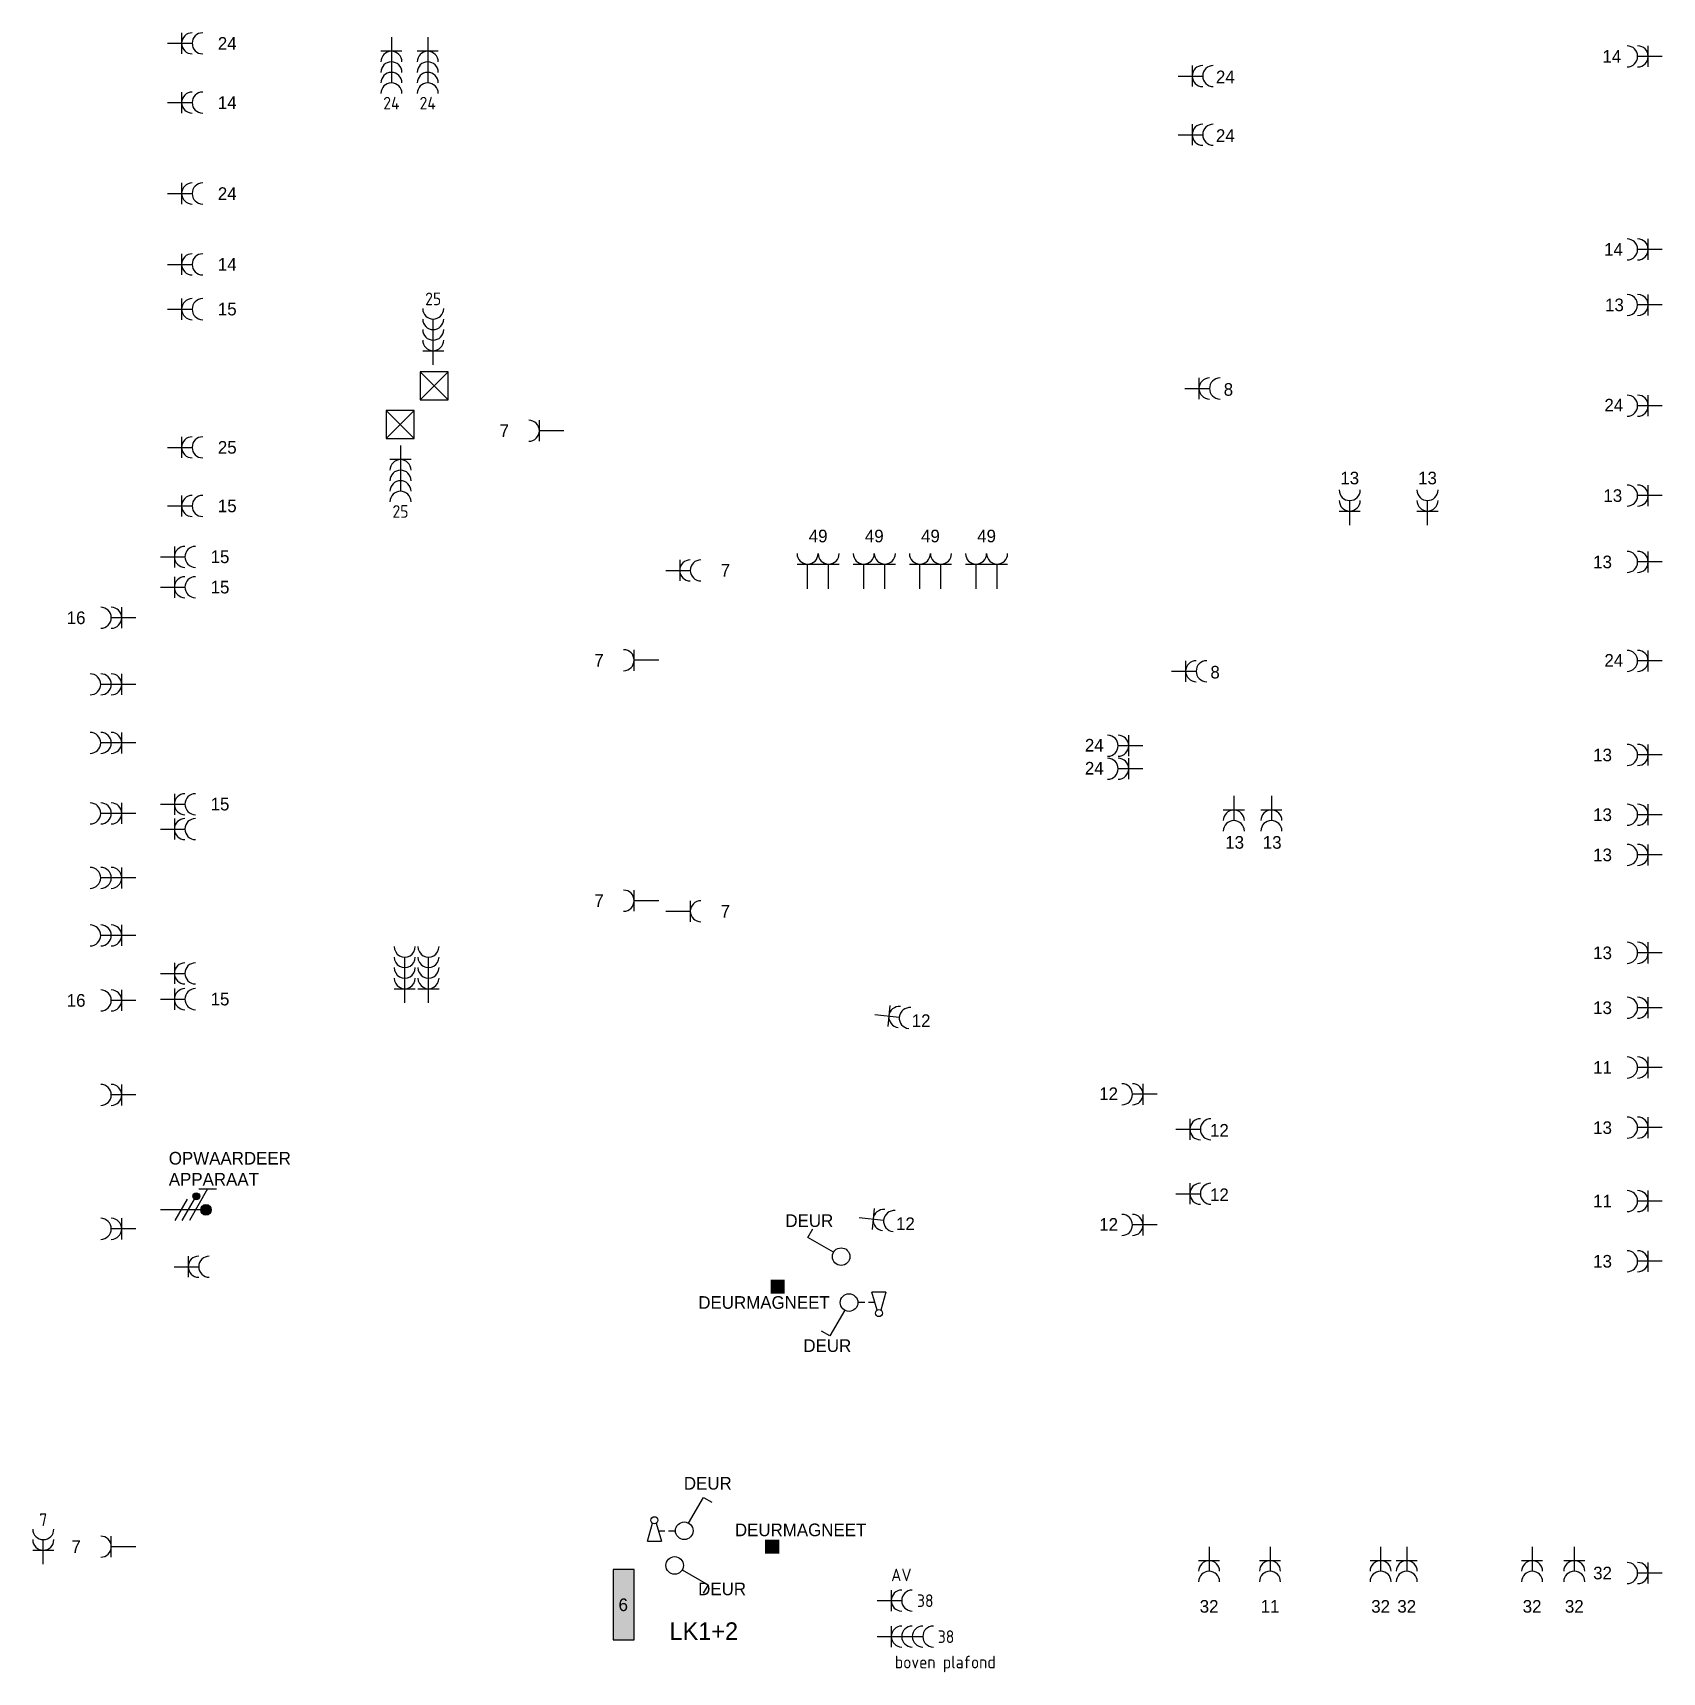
# Model space of a CAD drawing. Header units: millimetres. Extents: x -5226 to 109009, y 0 to 83782.
# Drawn here: x 85691 to 108906, y 56864 to 80212 of the extents above; entities that cross this region are included whole.
import ezdxf
from ezdxf.enums import TextEntityAlignment as Align

# ---------------------------------------------------------------- set-up
doc = ezdxf.new("R2010")
doc.units = ezdxf.units.MM
doc.header["$LTSCALE"] = 100
for name, color, linetype in [('EL$1----', 7, 'Continuous'), ('EL6211--', 3, 'Continuous'), ('EL6212--', 3, 'Continuous'), ('EL6222--', 3, 'Continuous'), ('EL6311--', 3, 'Continuous'), ('EL6521--', 3, 'Continuous')]:
    doc.layers.add(name, color=color, linetype=linetype)
doc.styles.add('BURO-018', font='BUROFONT.shx', dxfattribs={"height": 180})
doc.styles.add('BURO-025', font='BUROFONT.shx', dxfattribs={"height": 250})
doc.styles.add('STABICAD-012', font='ISOCP.SHX', dxfattribs={"height": 1.2})
doc.styles.add('STABICAD-018', font='ISOCP.SHX', dxfattribs={"height": 1.8})

# ---------------------------------------------------------------- blocks, each defined once
blk = doc.blocks.new('E00126')
at = {"color": 0, "linetype": 'Continuous'}
for p, q in [((-3, 4.5), (3, 4.5)), ((-1.5, 1), (-1.5, 4.5)), ((1.5, 1), (1.5, 4.5))]:
    blk.add_line(p, q, dxfattribs=at)
for centre in [(-1.5, 6), (1.5, 6)]:
    blk.add_arc(centre, 1.5, 180, 0, dxfattribs=at)
at = {"color": 0, "linetype": 'Continuous', "style": 'BURO-018'}
for tag in ['CIRCUIT', 'PANEL']:
    blk.add_attdef(tag, text='', height=1.8, dxfattribs=at).set_placement((0, 8.5), align=Align.MIDDLE)
at = {"color": 0, "linetype": 'Continuous', "style": 'BURO-018', "flags": 1}
for tag, p in [('POWERCODE', (13, 8.5)), ('ARTICLECODE', (0, 0))]:
    blk.add_attdef(tag, text='', height=1.8, dxfattribs=at).set_placement(p, align=Align.MIDDLE)
at = {"layer": 'EL6222--', "color": 1, "style": 'STABICAD-012', "flags": 1}
blk.add_attdef('SUBCIRCUIT', text='', height=1.8, rotation=180, dxfattribs=at).set_placement((986.88, 426.83), align=Align.MIDDLE)
blk = doc.blocks.new('111304A')
at = {"color": 0, "linetype": 'Continuous'}
for p, q in [((-1.5, 3), (1.5, 3)), ((0, 1), (0, 4.5))]:
    blk.add_line(p, q, dxfattribs=at)
for centre in [(0, 6), (0, 4.5)]:
    blk.add_arc(centre, 1.5, 180, 0, dxfattribs=at)
at = {"color": 0, "linetype": 'Continuous', "style": 'BURO-018'}
for tag, p in [('PANEL', (0, 11.5)), ('CIRCUIT', (0, 8.5))]:
    blk.add_attdef(tag, text='', height=1.8, dxfattribs=at).set_placement(p, align=Align.MIDDLE)
at = {"color": 0, "linetype": 'Continuous', "style": 'BURO-018', "flags": 1}
for tag, p in [('POWERCODE', (13, 8.5)), ('ARTICLECODE', (0, 0))]:
    blk.add_attdef(tag, text='', height=1.8, dxfattribs=at).set_placement(p, align=Align.MIDDLE)
at = {"layer": 'EL6222--', "color": 1, "style": 'STABICAD-012', "flags": 1}
blk.add_attdef('SUBCIRCUIT', text='', height=1.8, rotation=90, dxfattribs=at).set_placement((740.24, 681.45), align=Align.MIDDLE)
blk = doc.blocks.new('E00078')
at = {"color": 0, "linetype": 'Continuous'}
for p, q in [((-3, 6.48), (-3, 8.98)), ((-3, 7.73), (1.5, 5.13)), ((0, 7.5), (0, 1)), ((1.5, 4.13), (-1.5, 5.87)), ((1.5, 3.13), (-1.5, 4.87))]:
    blk.add_line(p, q, dxfattribs=at)
at = {"color": 0, "const_width": 0.75}
blk.add_lwpolyline([(-0.38, 7.5, 1), (0.38, 7.5, 1)], format="xyb", close=True, dxfattribs=at)
at = {"color": 0, "linetype": 'Continuous', "const_width": 0.5}
blk.add_lwpolyline([(-2.18, 6.12, 1), (-1.68, 6.12, 1)], format="xyb", close=True, dxfattribs=at)
at = {"color": 0, "linetype": 'Continuous'}
for centre, radius in [((0, 7.5), 0.75), ((-1.93, 6.12), 0.5)]:
    blk.add_circle(centre, radius, dxfattribs=at)
at = {"color": 0, "linetype": 'Continuous', "style": 'BURO-018'}
for tag, p in [('PANEL', (0, 14)), ('CIRCUIT', (0, 11))]:
    blk.add_attdef(tag, text='', height=1.8, dxfattribs=at).set_placement(p, align=Align.MIDDLE)
at = {"color": 0, "linetype": 'Continuous', "style": 'BURO-018', "flags": 1}
for tag, p in [('POWERCODE', (13, 11)), ('ARTICLECODE', (0, 0))]:
    blk.add_attdef(tag, text='', height=1.8, dxfattribs=at).set_placement(p, align=Align.MIDDLE)
at = {"layer": 'EL6222--', "color": 1, "style": 'STABICAD-012', "flags": 1}
blk.add_attdef('SUBCIRCUIT', text='', height=1.8, rotation=90, dxfattribs=at).set_placement((877.14, 644.11), align=Align.MIDDLE)
blk = doc.blocks.new('111304C')
at = {"color": 0, "linetype": 'Continuous'}
for p, q in [((0, 1), (0, 7.5)), ((-1.5, 3), (1.5, 3))]:
    blk.add_line(p, q, dxfattribs=at)
for centre in [(0, 9), (0, 7.5), (0, 6), (0, 4.5)]:
    blk.add_arc(centre, 1.5, 180, 0, dxfattribs=at)
at = {"color": 0, "linetype": 'Continuous', "style": 'BURO-018'}
for tag, p in [('PANEL', (0, 14.5)), ('CIRCUIT', (0, 11.5))]:
    blk.add_attdef(tag, text='', height=1.8, dxfattribs=at).set_placement(p, align=Align.MIDDLE)
at = {"color": 0, "linetype": 'Continuous', "style": 'BURO-018', "flags": 1}
for tag, p in [('POWERCODE', (13, 11.5)), ('ARTICLECODE', (0, 0))]:
    blk.add_attdef(tag, text='', height=1.8, dxfattribs=at).set_placement(p, align=Align.MIDDLE)
at = {"layer": 'EL6222--', "color": 1, "style": 'STABICAD-012', "flags": 1}
blk.add_attdef('SUBCIRCUIT', text='', height=1.8, rotation=0.0001, dxfattribs=at).set_placement((913.93, 669.01), align=Align.MIDDLE)
blk = doc.blocks.new('1114A6')
at = {"color": 0, "linetype": 'Continuous'}
for p, q in [((-5.25, 0.75), (-4.51, 3.33)), ((-3.99, 3.33), (-3.25, 0.75)), ((-5.25, 0.75), (-3.25, 0.75)), ((-3.68, 2.25), (-2.75, 2.25)), ((-2.25, 2.25), (-1.25, 2.25))]:
    blk.add_line(p, q, dxfattribs=at)
blk.add_circle((-4.25, 3.75), 0.5, dxfattribs=at)
blk = doc.blocks.new('*U80')
at = {"color": 0, "linetype": 'Continuous'}
for p, q in [((0.62, 3.33), (2.74, 7)), ((2.74, 7), (3.95, 6.3))]:
    blk.add_line(p, q, dxfattribs=at)
blk.add_circle((0, 2.25), 1.25, dxfattribs=at)
at = {"color": 0, "zscale": 100}
blk.add_blockref('1114A6', (0, 0), dxfattribs=at)
at = {"color": 0, "linetype": 'Continuous', "style": 'BURO-018'}
blk.add_attdef('SWITCHCODE', text='', height=1.8, dxfattribs=at).set_placement((3.36, 9), align=Align.MIDDLE)
at = {"color": 0, "linetype": 'Continuous', "style": 'BURO-018', "flags": 1}
blk.add_attdef('ARTICLECODE', text='', height=1.8, dxfattribs=at).set_placement((0, 0), align=Align.MIDDLE)
blk = doc.blocks.new('1114A1')
at = {"color": 0, "linetype": 'Continuous'}
for p, q in [((0.62, 3.33), (2.74, 7)), ((2.74, 7), (3.95, 6.3))]:
    blk.add_line(p, q, dxfattribs=at)
blk.add_circle((0, 2.25), 1.25, dxfattribs=at)
at = {"color": 0, "linetype": 'Continuous', "style": 'BURO-018'}
blk.add_attdef('SWITCHCODE', text='', height=1.8, dxfattribs=at).set_placement((3.36, 9), align=Align.MIDDLE)
at = {"color": 0, "linetype": 'Continuous', "style": 'BURO-018', "flags": 1}
blk.add_attdef('ARTICLECODE', text='', height=1.8, dxfattribs=at).set_placement((0, 0), align=Align.MIDDLE)
blk = doc.blocks.new('*U81')
at = {"color": 0, "linetype": 'Continuous'}
for p, q in [((0.62, 3.33), (2.74, 7)), ((2.74, 7), (3.95, 6.3))]:
    blk.add_line(p, q, dxfattribs=at)
blk.add_circle((0, 2.25), 1.25, dxfattribs=at)
at = {"color": 0, "zscale": 100}
blk.add_blockref('1114A6', (0, 0), dxfattribs=at)
at = {"color": 0, "linetype": 'Continuous', "style": 'BURO-018'}
blk.add_attdef('SWITCHCODE', text='', height=1.8, dxfattribs=at).set_placement((3.36, 9), align=Align.MIDDLE)
at = {"color": 0, "linetype": 'Continuous', "style": 'BURO-018', "flags": 1}
blk.add_attdef('ARTICLECODE', text='', height=1.8, dxfattribs=at).set_placement((0, 0), align=Align.MIDDLE)
blk = doc.blocks.new('111304')
at = {"color": 0, "linetype": 'Continuous'}
for p, q in [((-1.5, 4.5), (1.5, 4.5)), ((0, 1), (0, 4.5))]:
    blk.add_line(p, q, dxfattribs=at)
blk.add_arc((0, 6), 1.5, 180, 0, dxfattribs=at)
at = {"color": 0, "linetype": 'Continuous', "style": 'BURO-018'}
for tag, p in [('PANEL', (0, 11.5)), ('CIRCUIT', (0, 8.5))]:
    blk.add_attdef(tag, text='', height=1.8, dxfattribs=at).set_placement(p, align=Align.MIDDLE)
at = {"color": 0, "linetype": 'Continuous', "style": 'BURO-018', "flags": 1}
for tag, p in [('POWERCODE', (13, 8.5)), ('ARTICLECODE', (0, 0))]:
    blk.add_attdef(tag, text='', height=1.8, dxfattribs=at).set_placement(p, align=Align.MIDDLE)
at = {"layer": 'EL6222--', "color": 1, "style": 'STABICAD-012', "flags": 1}
blk.add_attdef('SUBCIRCUIT', text='', height=1.8, rotation=180, dxfattribs=at).set_placement((721.35, 709.07), align=Align.MIDDLE)
blk = doc.blocks.new('1116A4C')
at = {"color": 0, "linetype": 'Continuous'}
for p, q in [((-5, 4), (-5, 1)), ((5, 4), (-5, 4)), ((5, 1), (5, 4)), ((-5, 1), (5, 1))]:
    blk.add_line(p, q, dxfattribs=at)
blk.add_solid([(-5, 4), (-5, 1), (5, 4), (5, 1)], dxfattribs=at)
at = {"color": 0, "linetype": 'Continuous', "style": 'BURO-018'}
for tag, p in [('PANEL', (0, 15)), ('CIRCUIT', (0, 9)), ('PANELNAME', (0, 6))]:
    blk.add_attdef(tag, text='', height=1.8, dxfattribs=at).set_placement(p, align=Align.MIDDLE)
at = {"color": 0, "linetype": 'Continuous', "style": 'BURO-018', "flags": 1}
blk.add_attdef('ARTICLECODE', text='', height=1.8, dxfattribs=at).set_placement((0, 0), align=Align.MIDDLE)
at = {"layer": 'EL6222--', "color": 1, "style": 'STABICAD-012', "flags": 1}
blk.add_attdef('CASCADINGPANEL', text='', height=1.8, dxfattribs=at).set_placement((496.7, 589.52), align=Align.MIDDLE_CENTER)
blk.add_attdef('SUBCIRCUIT', text='', height=1.8, dxfattribs=at).set_placement((499.42, 589.52), align=Align.MIDDLE)
blk = doc.blocks.new('111304B')
at = {"color": 0, "linetype": 'Continuous'}
for p, q in [((0, 1), (0, 6)), ((-1.5, 3), (1.5, 3))]:
    blk.add_line(p, q, dxfattribs=at)
for centre in [(0, 7.5), (0, 6), (0, 4.5)]:
    blk.add_arc(centre, 1.5, 180, 0, dxfattribs=at)
at = {"color": 0, "linetype": 'Continuous', "style": 'BURO-018'}
for tag, p in [('PANEL', (0, 13)), ('CIRCUIT', (0, 10))]:
    blk.add_attdef(tag, text='', height=1.8, dxfattribs=at).set_placement(p, align=Align.MIDDLE)
at = {"color": 0, "linetype": 'Continuous', "style": 'BURO-018', "flags": 1}
for tag, p in [('POWERCODE', (13, 10)), ('ARTICLECODE', (0, 0))]:
    blk.add_attdef(tag, text='', height=1.8, dxfattribs=at).set_placement(p, align=Align.MIDDLE)
at = {"layer": 'EL6222--', "color": 1, "style": 'STABICAD-012', "flags": 1}
blk.add_attdef('SUBCIRCUIT', text='', height=1.8, rotation=90, dxfattribs=at).set_placement((447.13, 582.69), align=Align.MIDDLE)
blk = doc.blocks.new('E00046')
at = {"color": 0, "linetype": 'Continuous'}
blk.add_solid([(-1, 1), (1, 1), (-1, 3), (1, 3)], dxfattribs=at)
at = {"color": 0, "linetype": 'Continuous', "style": 'BURO-018'}
blk.add_attdef('TEXT1', text='', height=1.8, dxfattribs=at).set_placement((0, 5.5), align=Align.MIDDLE)
at = {"color": 0, "linetype": 'Continuous', "style": 'BURO-018', "flags": 1}
blk.add_attdef('ARTICLECODE', text='', height=1.8, dxfattribs=at).set_placement((0, 0), align=Align.MIDDLE)
at = {"layer": 'EL6222--', "color": 1, "style": 'STABICAD-012'}
blk.add_attdef('SECURITY_PANEL', text='', height=1.8, rotation=0.0072, dxfattribs=at).set_placement((966.55, 586.53), align=Align.MIDDLE_CENTER)
blk = doc.blocks.new('E00149')
at = {"color": 0, "linetype": 'Continuous'}
for p, q in [((2, 2), (-2, 2)), ((-2, 2), (-2, -2)), ((2, -2), (2, 2)), ((-2, -2), (2, -2))]:
    blk.add_line(p, q, dxfattribs=at)
at = {"color": 0, "linetype": 'Continuous', "style": 'BURO-018'}
for tag, p in [('PANEL', (0, 7)), ('CIRCUIT', (0, 4)), ('TEXT1', (0, 0))]:
    blk.add_attdef(tag, text='', height=1.8, dxfattribs=at).set_placement(p, align=Align.MIDDLE)
at = {"color": 0, "linetype": 'Continuous', "style": 'BURO-018', "flags": 1}
for tag, p in [('POWERCODE', (13, 4)), ('ARTICLECODE', (0, 0))]:
    blk.add_attdef(tag, text='', height=1.8, dxfattribs=at).set_placement(p, align=Align.MIDDLE)
at = {"layer": 'EL6222--', "color": 1, "style": 'STABICAD-012', "flags": 1}
blk.add_attdef('SUBCIRCUIT', text='', height=1.8, dxfattribs=at).set_placement((536.89, 685.34), align=Align.MIDDLE)
blk = doc.blocks.new('Haspel')
at = {"layer": 'EL6222--'}
for p, q in [((43587, 65385), (43987, 65785)), ((43587, 65785), (43987, 65385))]:
    blk.add_line(p, q, dxfattribs=at)
at = {"layer": 'EL$1----', "linetype": 'Continuous', "xscale": 100, "yscale": 100, "zscale": 100}
blk.add_blockref('E00149', (43787, 65585), dxfattribs=at)

msp = doc.modelspace()

# ---------------------------------------------------------------- block references
at = {"layer": 'EL6211--'}
for p in [(47622.79, 9599.81), (47139.64, 9047.93)]:
    msp.add_blockref('Haspel', p, dxfattribs=at)
at = {"layer": 'EL6212--', "linetype": 'Continuous'}
ref = msp.add_blockref('1116A4C', (93858.55, 57824.41), dxfattribs=dict(at, xscale=100, yscale=100, zscale=100, rotation=270.0000833763045))
ref.add_attrib('CIRCUIT', '6', dxfattribs={"layer": '0', "color": 1, "linetype": 'ByBlock', "height": 180, "style": 'BURO-018'}).set_placement((94103.59, 57824.41), align=Align.MIDDLE)
ref.add_attrib('PANELNAME', 'LK1+2', dxfattribs={"layer": '0', "color": 2, "linetype": 'ByBlock', "height": 250, "style": 'BURO-025'}).set_placement((95251.03, 57450.41), align=Align.MIDDLE)
at = {"layer": 'EL6222--', "linetype": 'Continuous'}
ref = msp.add_blockref('111304A', (87511.55, 80062.38), dxfattribs=dict(at, xscale=100, yscale=100, zscale=100, rotation=270))
ref.add_attrib('CIRCUIT', '24', dxfattribs={"layer": '0', "color": 1, "linetype": 'Continuous', "height": 180, "style": 'BURO-018'}).set_placement((88461.55, 80062.38), align=Align.MIDDLE)
ref = msp.add_blockref('111304C', (90800.52, 80248.57), dxfattribs=dict(at, xscale=100, yscale=100, zscale=100, rotation=180))
ref.add_attrib('CIRCUIT', '24', dxfattribs={"layer": '0', "color": 1, "linetype": 'Continuous', "height": 180, "style": 'STABICAD-018'}).set_placement((90800.52, 79210.56), align=Align.MIDDLE)
ref = msp.add_blockref('111304C', (91318.18, 80248.57), dxfattribs=dict(at, xscale=100, yscale=100, zscale=100, rotation=180))
ref.add_attrib('CIRCUIT', '24', dxfattribs={"layer": '0', "color": 1, "linetype": 'Continuous', "height": 180, "style": 'STABICAD-018'}).set_placement((91318.18, 79210.56), align=Align.MIDDLE)
ref = msp.add_blockref('111304A', (109005.55, 79876.19), dxfattribs=dict(at, xscale=100, yscale=100, zscale=100, rotation=90.00000000000001))
ref.add_attrib('CIRCUIT', '14', dxfattribs={"layer": '0', "color": 1, "linetype": 'ByBlock', "height": 180, "style": 'BURO-018'}).set_placement((108187.87, 79876.19), align=Align.MIDDLE)
ref = msp.add_blockref('111304A', (101908.92, 79596.29), dxfattribs=dict(at, xscale=100, yscale=100, zscale=100, rotation=270))
ref.add_attrib('CIRCUIT', '24', dxfattribs={"layer": '0', "color": 1, "linetype": 'ByBlock', "height": 180, "style": 'BURO-018'}).set_placement((102681.38, 79585.48), align=Align.MIDDLE)
ref = msp.add_blockref('111304A', (87511.55, 79218.35), dxfattribs=dict(at, xscale=100, yscale=100, zscale=100, rotation=270.0000833763045))
ref.add_attrib('CIRCUIT', '14', dxfattribs={"layer": '0', "color": 1, "linetype": 'Continuous', "height": 180, "style": 'BURO-018'}).set_placement((88461.55, 79218.35), align=Align.MIDDLE)
ref = msp.add_blockref('111304A', (101908.92, 78760.47), dxfattribs=dict(at, xscale=100, yscale=100, zscale=100, rotation=270))
ref.add_attrib('CIRCUIT', '24', dxfattribs={"layer": '0', "color": 1, "linetype": 'ByBlock', "height": 180, "style": 'BURO-018'}).set_placement((102681.38, 78749.66), align=Align.MIDDLE)
ref = msp.add_blockref('111304A', (87511.55, 77923.53), dxfattribs=dict(at, xscale=99.99999999999997, yscale=99.99999999999997, zscale=99.99999999999997, rotation=270.0000833761825))
ref.add_attrib('CIRCUIT', '24', dxfattribs={"layer": '0', "color": 1, "linetype": 'Continuous', "height": 180, "style": 'BURO-018'}).set_placement((88461.55, 77923.53), align=Align.MIDDLE)
ref = msp.add_blockref('111304A', (87511.55, 76914.26), dxfattribs=dict(at, xscale=100, yscale=100, zscale=100, rotation=270))
ref.add_attrib('CIRCUIT', '14', dxfattribs={"layer": '0', "color": 1, "linetype": 'ByBlock', "height": 180, "style": 'BURO-018'}).set_placement((88461.55, 76914.26), align=Align.MIDDLE)
ref = msp.add_blockref('111304A', (109005.55, 77126.95), dxfattribs=dict(at, xscale=99.99999999999997, yscale=99.99999999999997, zscale=99.99999999999997, rotation=90.00008337618254))
ref.add_attrib('CIRCUIT', '14', dxfattribs={"layer": '0', "color": 1, "linetype": 'ByBlock', "height": 180, "style": 'BURO-018'}).set_placement((108211.52, 77126.94), align=Align.MIDDLE)
ref = msp.add_blockref('111304A', (87511.55, 76276.19), dxfattribs=dict(at, xscale=100, yscale=100, zscale=100, rotation=270))
ref.add_attrib('CIRCUIT', '15', dxfattribs={"layer": '0', "color": 1, "linetype": 'ByBlock', "height": 180, "style": 'BURO-018'}).set_placement((88461.55, 76276.19), align=Align.MIDDLE)
ref = msp.add_blockref('111304C', (91395.78, 75384.91), dxfattribs=dict(at, xscale=100, yscale=100, zscale=100))
ref.add_attrib('CIRCUIT', '25', dxfattribs={"layer": '0', "color": 1, "linetype": 'Continuous', "height": 180, "style": 'STABICAD-018'}).set_placement((91395.78, 76422.92), align=Align.MIDDLE)
ref = msp.add_blockref('111304A', (109005.55, 76337.08), dxfattribs=dict(at, xscale=100, yscale=100, zscale=100, rotation=90.0000833764254))
ref.add_attrib('CIRCUIT', '13', dxfattribs={"layer": '0', "color": 1, "linetype": 'ByBlock', "height": 180, "style": 'BURO-018'}).set_placement((108225.17, 76337.08), align=Align.MIDDLE)
ref = msp.add_blockref('111304A', (102005.34, 75146.58), dxfattribs=dict(at, xscale=100, yscale=100, zscale=100, rotation=270))
ref.add_attrib('CIRCUIT', '8', dxfattribs={"layer": '0', "color": 1, "linetype": 'ByBlock', "height": 180, "style": 'BURO-018'}).set_placement((102725.46, 75133.23), align=Align.MIDDLE)
ref = msp.add_blockref('111304A', (109005.55, 74901.57), dxfattribs=dict(at, xscale=100, yscale=100, zscale=100, rotation=90.00000000000001))
ref.add_attrib('CIRCUIT', '24', dxfattribs={"layer": '0', "color": 1, "linetype": 'ByBlock', "height": 180, "style": 'BURO-018'}).set_placement((108215.65, 74910.56), align=Align.MIDDLE)
ref = msp.add_blockref('111304', (93358.55, 74544.19), dxfattribs=dict(at, xscale=100, yscale=100, zscale=100, rotation=90.00000000000001))
ref.add_attrib('CIRCUIT', '7', dxfattribs={"layer": '0', "color": 1, "linetype": 'ByBlock', "height": 180, "style": 'BURO-018'}).set_placement((92408.55, 74544.19), align=Align.MIDDLE)
ref = msp.add_blockref('111304A', (87511.55, 74308.19), dxfattribs=dict(at, xscale=100, yscale=100, zscale=100, rotation=270))
ref.add_attrib('CIRCUIT', '25', dxfattribs={"layer": '0', "color": 1, "linetype": 'Continuous', "height": 180, "style": 'BURO-018'}).set_placement((88461.55, 74308.19), align=Align.MIDDLE)
ref = msp.add_blockref('111304C', (90929.89, 74433.03), dxfattribs=dict(at, xscale=100, yscale=100, zscale=100, rotation=180))
ref.add_attrib('CIRCUIT', '25', dxfattribs={"layer": '0', "color": 1, "linetype": 'Continuous', "height": 180, "style": 'STABICAD-018'}).set_placement((90929.89, 73395.02), align=Align.MIDDLE)
ref = msp.add_blockref('111304A', (104453.45, 73101.27), dxfattribs=dict(at, xscale=100, yscale=100, zscale=100))
ref.add_attrib('CIRCUIT', '13', dxfattribs={"layer": '0', "color": 1, "linetype": 'ByBlock', "height": 180, "style": 'BURO-018'}).set_placement((104453.45, 73871.46), align=Align.MIDDLE)
ref = msp.add_blockref('111304A', (105561.48, 73101.27), dxfattribs=dict(at, xscale=100, yscale=100, zscale=100))
ref.add_attrib('CIRCUIT', '13', dxfattribs={"layer": '0', "color": 1, "linetype": 'ByBlock', "height": 180, "style": 'BURO-018'}).set_placement((105561.48, 73871.46), align=Align.MIDDLE)
ref = msp.add_blockref('111304A', (87511.55, 73473.27), dxfattribs=dict(at, xscale=100, yscale=100, zscale=100, rotation=270))
ref.add_attrib('CIRCUIT', '15', dxfattribs={"layer": '0', "color": 1, "linetype": 'ByBlock', "height": 180, "style": 'BURO-018'}).set_placement((88461.55, 73473.27), align=Align.MIDDLE)
ref = msp.add_blockref('111304A', (109005.55, 73621.11), dxfattribs=dict(at, xscale=100, yscale=100, zscale=100, rotation=90.00008337633267))
ref.add_attrib('CIRCUIT', '13', dxfattribs={"layer": '0', "color": 1, "linetype": 'ByBlock', "height": 180, "style": 'BURO-018'}).set_placement((108201.52, 73621.11), align=Align.MIDDLE)
ref = msp.add_blockref('E00126', (96879.91, 72195.46), dxfattribs=dict(at, xscale=100, yscale=100, zscale=100))
ref.add_attrib('CIRCUIT', '49', dxfattribs={"layer": '0', "color": 1, "linetype": 'ByBlock', "height": 180, "style": 'BURO-018'}).set_placement((96879.91, 73045.46), align=Align.MIDDLE)
ref = msp.add_blockref('E00126', (97679.91, 72195.46), dxfattribs=dict(at, xscale=100, yscale=100, zscale=100))
ref.add_attrib('CIRCUIT', '49', dxfattribs={"layer": '0', "color": 1, "linetype": 'ByBlock', "height": 180, "style": 'BURO-018'}).set_placement((97679.91, 73045.46), align=Align.MIDDLE)
ref = msp.add_blockref('E00126', (98479.91, 72195.46), dxfattribs=dict(at, xscale=100, yscale=100, zscale=100))
ref.add_attrib('CIRCUIT', '49', dxfattribs={"layer": '0', "color": 1, "linetype": 'ByBlock', "height": 180, "style": 'BURO-018'}).set_placement((98479.91, 73045.46), align=Align.MIDDLE)
ref = msp.add_blockref('E00126', (99279.91, 72195.46), dxfattribs=dict(at, xscale=100, yscale=100, zscale=100))
ref.add_attrib('CIRCUIT', '49', dxfattribs={"layer": '0', "color": 1, "linetype": 'ByBlock', "height": 180, "style": 'BURO-018'}).set_placement((99279.91, 73045.46), align=Align.MIDDLE)
ref = msp.add_blockref('111304A', (87408.55, 72748.42), dxfattribs=dict(at, xscale=100, yscale=100, zscale=100, rotation=270))
ref.add_attrib('CIRCUIT', '15', dxfattribs={"layer": '0', "color": 1, "linetype": 'ByBlock', "height": 180, "style": 'BURO-018'}).set_placement((88358.55, 72748.42), align=Align.MIDDLE)
ref = msp.add_blockref('111304A', (94608.55, 72556.01), dxfattribs=dict(at, xscale=100, yscale=100, zscale=100, rotation=270))
ref.add_attrib('CIRCUIT', '7', dxfattribs={"layer": '0', "color": 1, "linetype": 'ByBlock', "height": 180, "style": 'BURO-018'}).set_placement((95558.55, 72556.01), align=Align.MIDDLE)
ref = msp.add_blockref('111304A', (109005.55, 72676.19), dxfattribs=dict(at, xscale=100, yscale=100, zscale=100, rotation=90.00000000000001))
ref.add_attrib('CIRCUIT', '13', dxfattribs={"layer": '0', "color": 1, "linetype": 'ByBlock', "height": 180, "style": 'BURO-018'}).set_placement((108055.55, 72676.19), align=Align.MIDDLE)
ref = msp.add_blockref('111304A', (87408.55, 72316.27), dxfattribs=dict(at, xscale=100, yscale=100, zscale=100, rotation=270))
ref.add_attrib('CIRCUIT', '15', dxfattribs={"layer": '0', "color": 1, "linetype": 'ByBlock', "height": 180, "style": 'BURO-018'}).set_placement((88358.55, 72316.27), align=Align.MIDDLE)
ref = msp.add_blockref('111304A', (87258.55, 71881.23), dxfattribs=dict(at, xscale=100, yscale=100, zscale=100, rotation=89.99991662369551))
ref.add_attrib('CIRCUIT', '16', dxfattribs={"layer": '0', "color": 1, "linetype": 'ByBlock', "height": 180, "style": 'BURO-018'}).set_placement((86308.55, 71881.23), align=Align.MIDDLE)
ref = msp.add_blockref('111304', (94708.55, 71276.57), dxfattribs=dict(at, xscale=100, yscale=100, zscale=100, rotation=90.00000000000001))
ref.add_attrib('CIRCUIT', '7', dxfattribs={"layer": '0', "color": 1, "linetype": 'ByBlock', "height": 180, "style": 'BURO-018'}).set_placement((93758.55, 71276.57), align=Align.MIDDLE)
ref = msp.add_blockref('111304A', (101815.53, 71119.87), dxfattribs=dict(at, xscale=100, yscale=100, zscale=100, rotation=270))
ref.add_attrib('CIRCUIT', '8', dxfattribs={"layer": '0', "color": 1, "linetype": 'ByBlock', "height": 180, "style": 'BURO-018'}).set_placement((102535.66, 71106.52), align=Align.MIDDLE)
ref = msp.add_blockref('111304A', (109005.55, 71267.2), dxfattribs=dict(at, xscale=100, yscale=100, zscale=100, rotation=90.00000000000001))
ref.add_attrib('CIRCUIT', '24', dxfattribs={"layer": '0', "color": 1, "linetype": 'ByBlock', "height": 180, "style": 'BURO-018'}).set_placement((108215.65, 71276.2), align=Align.MIDDLE)
for name, p, xscale, yscale, zscale, rotation in [('111304B', (87258.55, 70932.97), 100, 100, 100, 90.00008337630446), ('111304B', (87258.55, 70098.6), 100, 100, 100, 90.00008337630446), ('111304B', (87258.55, 69095.04), 100, 100, 100, 90.00000000000001), ('111304A', (87408.55, 68871.39), 100, 100, 100, 270.0000833763045), ('111304B', (87258.55, 68176.48), 100, 100, 100, 90.00008337630446), ('111304B', (87258.55, 67357.23), 100, 100, 100, 90.00008337630446), ('111304C', (90991.04, 66298.13), 100.0000000000004, 100.0000000000004, 100.0000000000004, 359.9999166269161), ('111304C', (91328.66, 66298.13), 100.0000000000004, 100.0000000000004, 100.0000000000004, 359.9999166269161), ('111304A', (87408.55, 66816.19), 100, 100, 100, 270.0000833763045), ('111304A', (87258.55, 65085.32), 100, 100, 100, 90.00000000000001), ('E00078', (87408.55, 63448.73), 100, 100, 100, 270), ('111304A', (87258.55, 63177.78), 100, 100, 100, 90.00000000000001), ('111304A', (87605.11, 62638.65), 100, 100, 100, 270)]:
    msp.add_blockref(name, p, dxfattribs=dict(at, xscale=xscale, yscale=yscale, zscale=zscale, rotation=rotation))
ref = msp.add_blockref('111304A', (101604.14, 70058.28), dxfattribs=dict(at, xscale=100, yscale=100, zscale=100, rotation=90.00000000000001))
ref.add_attrib('CIRCUIT', '24', dxfattribs={"layer": '0', "color": 1, "linetype": 'ByBlock', "height": 180, "style": 'BURO-018'}).set_placement((100814.23, 70067.28), align=Align.MIDDLE)
ref = msp.add_blockref('111304A', (109005.55, 69926.95), dxfattribs=dict(at, xscale=99.99999999999997, yscale=99.99999999999997, zscale=99.99999999999997, rotation=90.00008337618254))
ref.add_attrib('CIRCUIT', '13', dxfattribs={"layer": '0', "color": 1, "linetype": 'ByBlock', "height": 180, "style": 'BURO-018'}).set_placement((108055.55, 69926.94), align=Align.MIDDLE)
ref = msp.add_blockref('111304A', (101604.14, 69730.72), dxfattribs=dict(at, xscale=100, yscale=100, zscale=100, rotation=90.00000000000001))
ref.add_attrib('CIRCUIT', '24', dxfattribs={"layer": '0', "color": 1, "linetype": 'ByBlock', "height": 180, "style": 'BURO-018'}).set_placement((100814.23, 69739.71), align=Align.MIDDLE)
ref = msp.add_blockref('111304A', (87408.55, 69225.84), dxfattribs=dict(at, xscale=100, yscale=100, zscale=100, rotation=270.0000833763045))
ref.add_attrib('CIRCUIT', '15', dxfattribs={"layer": '0', "color": 1, "linetype": 'ByBlock', "height": 180, "style": 'BURO-018'}).set_placement((88358.55, 69225.84), align=Align.MIDDLE)
ref = msp.add_blockref('111304A', (102802.04, 69442.74), dxfattribs=dict(at, xscale=100.0000000000004, yscale=100.0000000000004, zscale=100.0000000000004, rotation=180.0000833774554))
ref.add_attrib('CIRCUIT', '13', dxfattribs={"layer": '0', "color": 1, "linetype": 'ByBlock', "height": 180, "style": 'BURO-018'}).set_placement((102813.75, 68681.92), align=Align.MIDDLE)
ref = msp.add_blockref('111304A', (103337.16, 69442.74), dxfattribs=dict(at, xscale=100.0000000000004, yscale=100.0000000000004, zscale=100.0000000000004, rotation=180.0000833774554))
ref.add_attrib('CIRCUIT', '13', dxfattribs={"layer": '0', "color": 1, "linetype": 'ByBlock', "height": 180, "style": 'BURO-018'}).set_placement((103348.87, 68681.92), align=Align.MIDDLE)
ref = msp.add_blockref('111304A', (109005.55, 69076.19), dxfattribs=dict(at, xscale=100, yscale=100, zscale=100, rotation=90.00000000000001))
ref.add_attrib('CIRCUIT', '13', dxfattribs={"layer": '0', "color": 1, "linetype": 'ByBlock', "height": 180, "style": 'BURO-018'}).set_placement((108055.55, 69076.19), align=Align.MIDDLE)
ref = msp.add_blockref('111304A', (109005.55, 68503.83), dxfattribs=dict(at, xscale=100, yscale=100, zscale=100, rotation=90.00000000000001))
ref.add_attrib('CIRCUIT', '13', dxfattribs={"layer": '0', "color": 1, "linetype": 'ByBlock', "height": 180, "style": 'BURO-018'}).set_placement((108055.55, 68503.83), align=Align.MIDDLE)
ref = msp.add_blockref('111304', (94708.55, 67851.57), dxfattribs=dict(at, xscale=100, yscale=100, zscale=100, rotation=89.99991662357459))
ref.add_attrib('CIRCUIT', '7', dxfattribs={"layer": '0', "color": 1, "linetype": 'ByBlock', "height": 180, "style": 'BURO-018'}).set_placement((93758.55, 67851.57), align=Align.MIDDLE)
ref = msp.add_blockref('111304', (94608.55, 67701.57), dxfattribs=dict(at, xscale=100, yscale=100, zscale=100, rotation=270))
ref.add_attrib('CIRCUIT', '7', dxfattribs={"layer": '0', "color": 1, "linetype": 'ByBlock', "height": 180, "style": 'BURO-018'}).set_placement((95558.55, 67701.57), align=Align.MIDDLE)
ref = msp.add_blockref('111304A', (109005.55, 67108.97), dxfattribs=dict(at, xscale=99.99999999999999, yscale=99.99999999999999, zscale=99.99999999999999, rotation=90.00008337633267))
ref.add_attrib('CIRCUIT', '13', dxfattribs={"layer": '0', "color": 1, "linetype": 'ByBlock', "height": 180, "style": 'BURO-018'}).set_placement((108055.55, 67108.97), align=Align.MIDDLE)
ref = msp.add_blockref('111304A', (87258.55, 66431.57), dxfattribs=dict(at, xscale=100, yscale=100, zscale=100, rotation=90.00000000000001))
ref.add_attrib('CIRCUIT', '16', dxfattribs={"layer": '0', "color": 1, "linetype": 'ByBlock', "height": 180, "style": 'BURO-018'}).set_placement((86308.55, 66431.57), align=Align.MIDDLE)
ref = msp.add_blockref('111304A', (87408.55, 66449.07), dxfattribs=dict(at, xscale=100, yscale=100, zscale=100, rotation=269.9999166235746))
ref.add_attrib('CIRCUIT', '15', dxfattribs={"layer": '0', "color": 1, "linetype": 'ByBlock', "height": 180, "style": 'BURO-018'}).set_placement((88358.55, 66449.07), align=Align.MIDDLE)
ref = msp.add_blockref('111304A', (97588.7, 66240.69), dxfattribs=dict(at, xscale=100.0000000000001, yscale=100.0000000000001, zscale=100.0000000000001, rotation=264.1807931593627))
ref.add_attrib('CIRCUIT', '12', dxfattribs={"layer": '0', "color": 1, "linetype": 'ByBlock', "height": 180, "style": 'BURO-018'}).set_placement((98346.63, 66144.37), align=Align.MIDDLE)
ref = msp.add_blockref('111304A', (109005.55, 66326.95), dxfattribs=dict(at, xscale=99.99999999999997, yscale=99.99999999999997, zscale=99.99999999999997, rotation=90.00008337618254))
ref.add_attrib('CIRCUIT', '13', dxfattribs={"layer": '0', "color": 1, "linetype": 'ByBlock', "height": 180, "style": 'BURO-018'}).set_placement((108055.55, 66326.94), align=Align.MIDDLE)
ref = msp.add_blockref('111304A', (109005.55, 65476.19), dxfattribs=dict(at, xscale=100, yscale=100, zscale=100, rotation=90.00000000000001))
ref.add_attrib('CIRCUIT', '11', dxfattribs={"layer": '0', "color": 1, "linetype": 'ByBlock', "height": 180, "style": 'BURO-018'}).set_placement((108055.55, 65476.19), align=Align.MIDDLE)
ref = msp.add_blockref('111304A', (101808.37, 65094.6), dxfattribs=dict(at, xscale=100, yscale=100, zscale=100, rotation=90.00000000000001))
ref.add_attrib('CIRCUIT', '12', dxfattribs={"layer": '0', "color": 1, "linetype": 'ByBlock', "height": 180, "style": 'BURO-018'}).set_placement((101018.46, 65103.6), align=Align.MIDDLE)
ref = msp.add_blockref('111304A', (101876.54, 64595.84), dxfattribs=dict(at, xscale=100, yscale=100, zscale=100, rotation=270))
ref.add_attrib('CIRCUIT', '12', dxfattribs={"layer": '0', "color": 1, "linetype": 'ByBlock', "height": 180, "style": 'BURO-018'}).set_placement((102596.66, 64582.49), align=Align.MIDDLE)
ref = msp.add_blockref('111304A', (109005.55, 64619.46), dxfattribs=dict(at, xscale=99.99999999999999, yscale=99.99999999999999, zscale=99.99999999999999, rotation=90.00008337633267))
ref.add_attrib('CIRCUIT', '13', dxfattribs={"layer": '0', "color": 1, "linetype": 'ByBlock', "height": 180, "style": 'BURO-018'}).set_placement((108055.55, 64619.45), align=Align.MIDDLE)
ref = msp.add_blockref('111304A', (101876.54, 63677.87), dxfattribs=dict(at, xscale=100, yscale=100, zscale=100, rotation=270))
ref.add_attrib('CIRCUIT', '12', dxfattribs={"layer": '0', "color": 1, "linetype": 'ByBlock', "height": 180, "style": 'BURO-018'}).set_placement((102596.66, 63664.53), align=Align.MIDDLE)
ref = msp.add_blockref('111304A', (109005.55, 63573.26), dxfattribs=dict(at, xscale=100, yscale=100, zscale=100, rotation=90.00000000000001))
ref.add_attrib('CIRCUIT', '11', dxfattribs={"layer": '0', "color": 1, "linetype": 'ByBlock', "height": 180, "style": 'BURO-018'}).set_placement((108055.55, 63573.26), align=Align.MIDDLE)
ref = msp.add_blockref('111304A', (97365.56, 63348.82), dxfattribs=dict(at, xscale=100.0000000000001, yscale=100.0000000000001, zscale=100.0000000000001, rotation=264.1807931595877))
ref.add_attrib('CIRCUIT', '12', dxfattribs={"layer": '0', "color": 1, "linetype": 'ByBlock', "height": 180, "style": 'BURO-018'}).set_placement((98123.49, 63252.5), align=Align.MIDDLE)
ref = msp.add_blockref('111304A', (101808.37, 63233.41), dxfattribs=dict(at, xscale=100, yscale=100, zscale=100, rotation=90.00000000000001))
ref.add_attrib('CIRCUIT', '12', dxfattribs={"layer": '0', "color": 1, "linetype": 'ByBlock', "height": 180, "style": 'BURO-018'}).set_placement((101018.46, 63242.41), align=Align.MIDDLE)
ref = msp.add_blockref('111304A', (109005.55, 62716.53), dxfattribs=dict(at, xscale=99.99999999999999, yscale=99.99999999999999, zscale=99.99999999999999, rotation=90.00008337633267))
ref.add_attrib('CIRCUIT', '13', dxfattribs={"layer": '0', "color": 1, "linetype": 'ByBlock', "height": 180, "style": 'BURO-018'}).set_placement((108055.55, 62716.53), align=Align.MIDDLE)
ref = msp.add_blockref('111304A', (85841.06, 58301.57), dxfattribs=dict(at, xscale=100, yscale=100, zscale=100))
ref.add_attrib('CIRCUIT', '7', dxfattribs={"layer": '0', "color": 1, "linetype": 'Continuous', "height": 180, "style": 'STABICAD-018'}).set_placement((85841.06, 59035.45), align=Align.MIDDLE)
ref = msp.add_blockref('111304', (87258.55, 58651.57), dxfattribs=dict(at, xscale=99.99999999999999, yscale=99.99999999999999, zscale=99.99999999999999, rotation=89.999958311545))
ref.add_attrib('CIRCUIT', '7', dxfattribs={"layer": '0', "color": 1, "linetype": 'ByBlock', "height": 180, "style": 'BURO-018'}).set_placement((86308.55, 58651.57), align=Align.MIDDLE)
ref = msp.add_blockref('111304A', (102450.17, 58751.57), dxfattribs=dict(at, xscale=100, yscale=100, zscale=100, rotation=180))
ref.add_attrib('CIRCUIT', '32', dxfattribs={"layer": '0', "color": 1, "linetype": 'Continuous', "height": 180, "style": 'BURO-018'}).set_placement((102450.17, 57801.57), align=Align.MIDDLE)
ref = msp.add_blockref('111304A', (103317.82, 58751.57), dxfattribs=dict(at, xscale=100, yscale=100, zscale=100, rotation=180))
ref.add_attrib('CIRCUIT', '11', dxfattribs={"layer": '0', "color": 1, "linetype": 'Continuous', "height": 180, "style": 'BURO-018'}).set_placement((103317.82, 57801.57), align=Align.MIDDLE)
ref = msp.add_blockref('111304A', (104893.76, 58751.57), dxfattribs=dict(at, xscale=100, yscale=100, zscale=100, rotation=180))
ref.add_attrib('CIRCUIT', '32', dxfattribs={"layer": '0', "color": 1, "linetype": 'Continuous', "height": 180, "style": 'BURO-018'}).set_placement((104893.76, 57801.57), align=Align.MIDDLE)
ref = msp.add_blockref('111304A', (105265.61, 58751.57), dxfattribs=dict(at, xscale=100, yscale=100, zscale=100, rotation=180))
ref.add_attrib('CIRCUIT', '32', dxfattribs={"layer": '0', "color": 1, "linetype": 'Continuous', "height": 180, "style": 'BURO-018'}).set_placement((105265.61, 57801.57), align=Align.MIDDLE)
ref = msp.add_blockref('111304A', (107051.98, 58751.57), dxfattribs=dict(at, xscale=100, yscale=100, zscale=100, rotation=180))
ref.add_attrib('CIRCUIT', '32', dxfattribs={"layer": '0', "color": 1, "linetype": 'Continuous', "height": 180, "style": 'BURO-018'}).set_placement((107051.98, 57801.57), align=Align.MIDDLE)
ref = msp.add_blockref('111304A', (107652.98, 58751.57), dxfattribs=dict(at, xscale=100, yscale=100, zscale=100, rotation=180))
ref.add_attrib('CIRCUIT', '32', dxfattribs={"layer": '0', "color": 1, "linetype": 'Continuous', "height": 180, "style": 'BURO-018'}).set_placement((107652.98, 57801.57), align=Align.MIDDLE)
ref = msp.add_blockref('111304A', (109005.55, 58276.19), dxfattribs=dict(at, xscale=100, yscale=100, zscale=100, rotation=90.00000000000001))
ref.add_attrib('CIRCUIT', '32', dxfattribs={"layer": '0', "color": 1, "linetype": 'Continuous', "height": 180, "style": 'BURO-018'}).set_placement((108055.55, 58276.19), align=Align.MIDDLE)
ref = msp.add_blockref('111304A', (97621.59, 57883.91), dxfattribs=dict(at, xscale=100, yscale=100, zscale=100, rotation=270.0032783256016))
ref.add_attrib('CIRCUIT', '38', dxfattribs={"layer": '0', "color": 1, "linetype": 'Continuous', "height": 180, "style": 'STABICAD-018'}).set_placement((98406.23, 57882.17), align=Align.MIDDLE)
ref.add_attrib('POWERCODE', 'AV', dxfattribs={"layer": '0', "color": 1, "linetype": 'Continuous', "height": 180, "style": 'STABICAD-018'}).set_placement((98065.88, 58249.46), align=Align.MIDDLE)
ref = msp.add_blockref('111304C', (97621.62, 57371.51), dxfattribs=dict(at, xscale=100, yscale=100, zscale=100, rotation=270.0032783254904))
ref.add_attrib('CIRCUIT', '38', dxfattribs={"layer": '0', "color": 1, "linetype": 'Continuous', "height": 180, "style": 'STABICAD-018'}).set_placement((98702.42, 57369.79), align=Align.MIDDLE)
ref.add_attrib('POWERCODE', 'boven plafond', dxfattribs={"layer": '0', "color": 1, "linetype": 'Continuous', "height": 180, "style": 'STABICAD-018'}).set_placement((98691.25, 56981.24), align=Align.MIDDLE)
at = {"layer": 'EL6311--', "linetype": 'Continuous'}
ref = msp.add_blockref('1114A1', (97432.27, 62782.75), dxfattribs=dict(at, xscale=100, yscale=100, zscale=100, rotation=90.00000000000001))
ref.add_attrib('SWITCHCODE', 'DEUR', dxfattribs={"layer": '0', "color": 1, "linetype": 'ByBlock', "height": 180, "style": 'BURO-018'}).set_placement((96754.42, 63293.32), align=Align.MIDDLE)
ref = msp.add_blockref('*U81', (97320.73, 62353.04), dxfattribs=dict(at, xscale=99.99999999999923, yscale=99.99999999999923, zscale=99.99999999999923, rotation=179.9928305455164))
ref.add_attrib('SWITCHCODE', 'DEUR', dxfattribs={"layer": '0', "color": 1, "linetype": 'ByBlock', "height": 180, "style": 'BURO-018'}).set_placement((97010.76, 61513.06), align=Align.MIDDLE)
ref = msp.add_blockref('*U80', (94972.52, 58653.17), dxfattribs=dict(at, xscale=100, yscale=100, zscale=100))
ref.add_attrib('SWITCHCODE', 'DEUR', dxfattribs={"layer": '0', "color": 1, "linetype": 'ByBlock', "height": 180, "style": 'BURO-018'}).set_placement((95308.11, 59553.17), align=Align.MIDDLE)
ref = msp.add_blockref('1114A1', (94611.76, 58384.58), dxfattribs=dict(at, xscale=100, yscale=100, zscale=100, rotation=269.9475917253416))
ref.add_attrib('SWITCHCODE', 'DEUR', dxfattribs={"layer": '0', "color": 1, "linetype": 'ByBlock', "height": 180, "style": 'BURO-018'}).set_placement((95511.76, 58048.99), align=Align.MIDDLE)
at = {"layer": 'EL6521--', "linetype": 'Continuous', "xscale": 99.99999999999969, "yscale": 99.99999999999969, "zscale": 99.99999999999969, "rotation": 359.992830535095}
for p in [(96304.05, 62153.16), (96224.9, 58453.17)]:
    msp.add_blockref('E00046', p, dxfattribs=at)

# ---------------------------------------------------------------- texts
at = {"layer": 'EL6222--', "color": 1, "style": 'BURO-018'}
for s, p in [('OPWAARDEER', (87629.01, 64093.82)), ('APPARAAT', (87629.01, 63793.82))]:
    msp.add_text(s, height=180, dxfattribs=at).set_placement(p)
at = {"layer": 'EL6521--', "color": 1, "style": 'BURO-018'}
for p in [(95172.92, 62039.28), (95694.17, 58800.65)]:
    msp.add_text('DEURMAGNEET', height=180, dxfattribs=at).set_placement(p)

doc.saveas('drawing.dxf')
